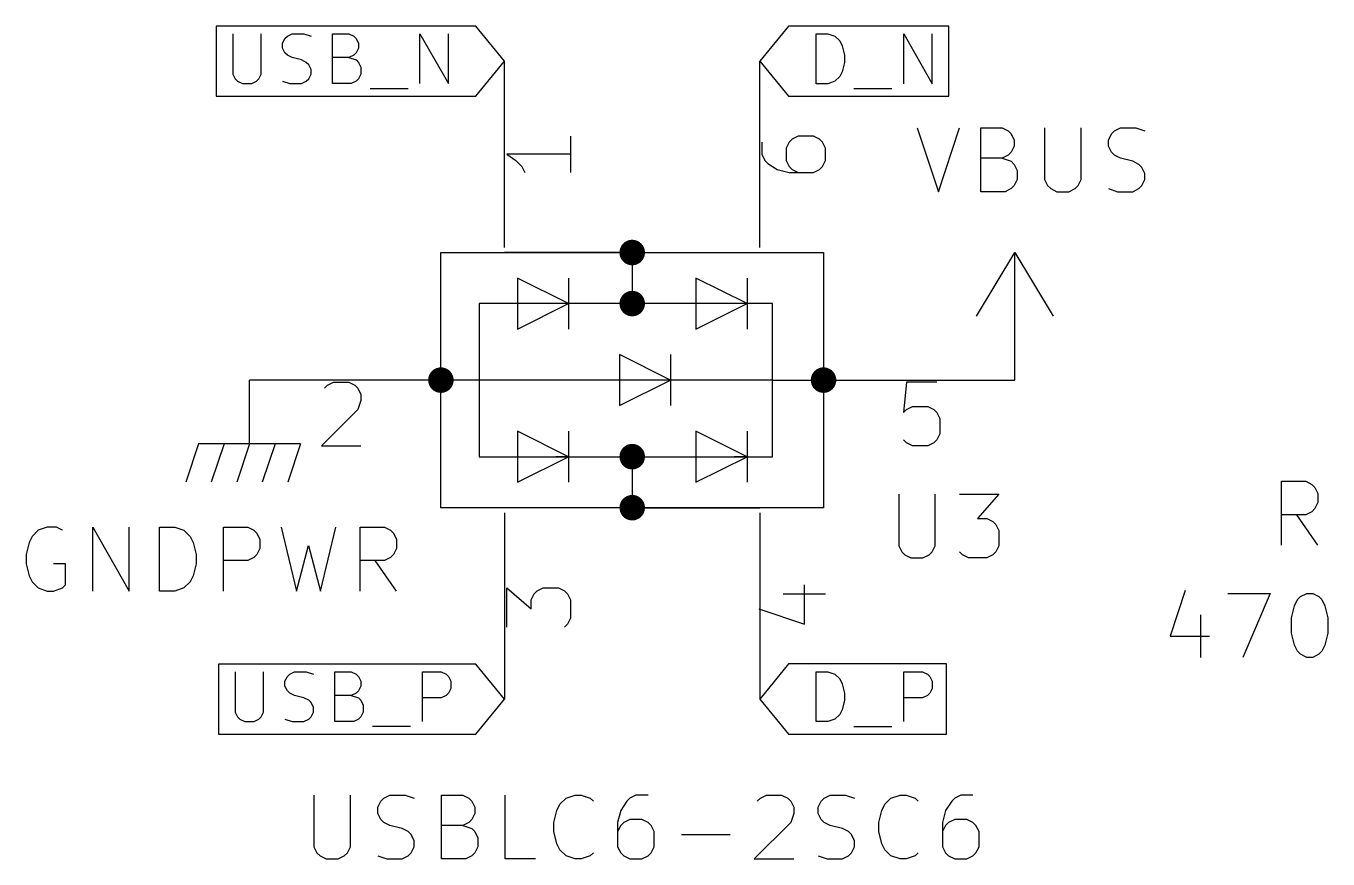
# Model space of a CAD drawing. Extents: x 0.4 to 16.1, y -11.3 to -0.4.
# Drawn here: x 1.425 to 2.445, y -1.995 to -1.342 of the extents above; entities that cross this region are included whole.
import ezdxf

# ---------------------------------------------------------------- set-up
doc = ezdxf.new("R2010")
doc.units = 0
doc.header["$MEASUREMENT"] = 0
for name, color, linetype in [('CYAN2', 4, 'CONTINUOUS'), ('LYELLOW', 51, 'CONTINUOUS'), ('RED2', 1, 'CONTINUOUS')]:
    doc.layers.add(name, color=color, linetype=linetype)

msp = doc.modelspace()

# ---------------------------------------------------------------- linework, layer by layer
at = {"layer": 'CYAN2', "linetype": 'CONTINUOUS'}
for p, q in [((2.12333, -1.4223), (2.14, -1.4723)), ((2.14, -1.4723), (2.15667, -1.4223)), ((2.17333, -1.4723), (2.17333, -1.4223)), ((2.17333, -1.4223), (2.19, -1.4223)), ((2.19, -1.4223), (2.19476, -1.42469)), ((2.19476, -1.42469), (2.19714, -1.42706)), ((2.19714, -1.42706), (2.19952, -1.43183)), ((2.22333, -1.4223), (2.22333, -1.46278)), ((2.2519, -1.46278), (2.2519, -1.4223)), ((2.27333, -1.43183), (2.27571, -1.42706)), ((2.27571, -1.42706), (2.27809, -1.42469)), ((2.27809, -1.42469), (2.28285, -1.4223)), ((2.28285, -1.4223), (2.29476, -1.4223)), ((2.29476, -1.4223), (2.3019, -1.42469)), ((2.19952, -1.43659), (2.19714, -1.44135)), ((2.19952, -1.43183), (2.19952, -1.43659)), ((2.27333, -1.43659), (2.27333, -1.43183)), ((2.27571, -1.44135), (2.27333, -1.43659)), ((2.19, -1.44611), (2.17333, -1.44611)), ((2.19476, -1.44373), (2.19, -1.44611)), ((2.19, -1.44611), (2.19714, -1.44849)), ((2.19714, -1.44135), (2.19476, -1.44373)), ((2.19714, -1.44849), (2.19952, -1.45087)), ((2.27809, -1.44373), (2.27571, -1.44135)), ((2.28285, -1.44611), (2.27809, -1.44373)), ((2.29238, -1.44849), (2.28285, -1.44611)), ((2.29714, -1.45087), (2.29238, -1.44849)), ((2.19952, -1.45087), (2.2019, -1.45563)), ((2.2019, -1.45563), (2.2019, -1.46278)), ((2.29952, -1.45326), (2.29714, -1.45087)), ((2.3019, -1.45802), (2.29952, -1.45326)), ((2.3019, -1.46278), (2.3019, -1.45802)), ((2.19952, -1.46754), (2.19714, -1.46992)), ((2.2019, -1.46278), (2.19952, -1.46754)), ((2.22333, -1.46278), (2.22571, -1.46754)), ((2.22571, -1.46754), (2.22809, -1.46992)), ((2.24714, -1.46992), (2.24952, -1.46754)), ((2.24952, -1.46754), (2.2519, -1.46278)), ((2.29714, -1.46992), (2.29952, -1.46754)), ((2.29952, -1.46754), (2.3019, -1.46278)), ((2.19238, -1.4723), (2.17333, -1.4723)), ((2.19714, -1.46992), (2.19238, -1.4723)), ((2.22809, -1.46992), (2.23285, -1.4723)), ((2.23285, -1.4723), (2.24238, -1.4723)), ((2.24238, -1.4723), (2.24714, -1.46992)), ((2.27333, -1.46992), (2.28047, -1.4723)), ((2.28047, -1.4723), (2.29238, -1.4723)), ((2.29238, -1.4723), (2.29714, -1.46992)), ((2.40903, -1.7493), (2.40903, -1.6993)), ((2.40903, -1.6993), (2.42807, -1.6993)), ((2.42807, -1.6993), (2.43283, -1.70169)), ((2.43283, -1.70169), (2.43522, -1.70406)), ((2.43522, -1.70406), (2.4376, -1.70883)), ((2.1089, -1.7093), (2.1089, -1.74978)), ((2.13747, -1.74978), (2.13747, -1.7093)), ((2.15652, -1.7093), (2.18747, -1.7093)), ((2.18747, -1.7093), (2.17081, -1.72835)), ((2.4376, -1.70883), (2.4376, -1.71597)), ((2.43283, -1.72311), (2.42807, -1.72549)), ((2.43522, -1.72073), (2.43283, -1.72311)), ((2.4376, -1.71597), (2.43522, -1.72073)), ((2.17081, -1.72835), (2.17795, -1.72835)), ((2.17795, -1.72835), (2.18271, -1.73073)), ((2.18271, -1.73073), (2.18509, -1.73311)), ((2.18509, -1.73311), (2.18747, -1.73787)), ((2.42807, -1.72549), (2.40903, -1.72549)), ((2.4376, -1.7493), (2.42093, -1.72549)), ((1.42952, -1.74244), (1.42714, -1.74721)), ((1.43428, -1.73769), (1.42952, -1.74244)), ((1.44143, -1.7353), (1.43428, -1.73769)), ((1.44857, -1.7353), (1.44143, -1.7353)), ((1.45333, -1.73769), (1.44857, -1.7353)), ((1.47714, -1.7853), (1.47714, -1.7353)), ((1.47714, -1.7353), (1.50571, -1.7853)), ((1.50571, -1.7853), (1.50571, -1.7353)), ((1.52952, -1.7853), (1.52952, -1.7353)), ((1.52952, -1.7353), (1.54143, -1.7353)), ((1.54143, -1.7353), (1.54857, -1.73769)), ((1.54857, -1.73769), (1.55333, -1.74244)), ((1.55333, -1.74244), (1.55571, -1.74721)), ((1.57952, -1.7853), (1.57952, -1.7353)), ((1.57952, -1.7353), (1.59857, -1.7353)), ((1.59857, -1.7353), (1.60333, -1.73769)), ((1.60333, -1.73769), (1.60571, -1.74006)), ((1.60571, -1.74006), (1.60809, -1.74483)), ((1.60809, -1.74483), (1.60809, -1.75197)), ((1.62476, -1.7353), (1.63667, -1.7853)), ((1.65571, -1.7853), (1.66762, -1.7353)), ((1.68667, -1.7853), (1.68667, -1.7353)), ((1.68667, -1.7353), (1.70571, -1.7353)), ((1.70571, -1.7353), (1.71047, -1.73769)), ((1.71047, -1.73769), (1.71285, -1.74006)), ((1.71285, -1.74006), (1.71524, -1.74483)), ((1.71524, -1.74483), (1.71524, -1.75197)), ((2.18747, -1.73787), (2.18747, -1.74978)), ((1.42714, -1.74721), (1.42476, -1.75673)), ((1.55571, -1.74721), (1.55809, -1.75673)), ((1.60809, -1.75197), (1.60571, -1.75673)), ((1.63667, -1.7853), (1.64619, -1.74959)), ((1.64619, -1.74959), (1.65571, -1.7853)), ((1.71524, -1.75197), (1.71285, -1.75673)), ((2.1089, -1.74978), (2.11128, -1.75454)), ((2.11128, -1.75454), (2.11367, -1.75692)), ((2.13271, -1.75692), (2.13509, -1.75454)), ((2.13509, -1.75454), (2.13747, -1.74978)), ((2.1589, -1.75692), (2.15652, -1.75454)), ((2.18509, -1.75454), (2.18271, -1.75692)), ((2.18747, -1.74978), (2.18509, -1.75454)), ((1.42476, -1.75673), (1.42476, -1.76387)), ((1.42476, -1.76387), (1.42714, -1.7734)), ((1.45571, -1.76387), (1.44619, -1.76387)), ((1.45571, -1.78054), (1.45571, -1.76387)), ((1.55809, -1.76387), (1.55571, -1.7734)), ((1.55809, -1.75673), (1.55809, -1.76387)), ((1.59857, -1.76149), (1.57952, -1.76149)), ((1.60333, -1.75911), (1.59857, -1.76149)), ((1.60571, -1.75673), (1.60333, -1.75911)), ((1.70571, -1.76149), (1.68667, -1.76149)), ((1.71524, -1.7853), (1.69857, -1.76149)), ((1.71047, -1.75911), (1.70571, -1.76149)), ((1.71285, -1.75673), (1.71047, -1.75911)), ((2.11367, -1.75692), (2.11843, -1.7593)), ((2.11843, -1.7593), (2.12795, -1.7593)), ((2.12795, -1.7593), (2.13271, -1.75692)), ((2.16367, -1.7593), (2.1589, -1.75692)), ((2.17795, -1.7593), (2.16367, -1.7593)), ((2.18271, -1.75692), (2.17795, -1.7593)), ((1.42714, -1.7734), (1.42952, -1.77816)), ((1.55571, -1.7734), (1.55333, -1.77816)), ((1.42952, -1.77816), (1.43428, -1.78292)), ((1.43428, -1.78292), (1.44143, -1.7853)), ((1.44143, -1.7853), (1.44619, -1.7853)), ((1.44619, -1.7853), (1.45333, -1.78292)), ((1.45333, -1.78292), (1.45571, -1.78054)), ((1.54143, -1.7853), (1.52952, -1.7853)), ((1.54857, -1.78292), (1.54143, -1.7853)), ((1.55333, -1.77816), (1.54857, -1.78292)), ((2.33355, -1.78492), (2.32165, -1.82063)), ((2.36689, -1.7873), (2.40022, -1.7873)), ((2.40022, -1.7873), (2.37879, -1.8373)), ((2.41926, -1.79683), (2.42165, -1.79206)), ((2.42165, -1.79206), (2.42403, -1.78969)), ((2.42403, -1.78969), (2.42879, -1.7873)), ((2.42879, -1.7873), (2.43355, -1.7873)), ((2.43355, -1.7873), (2.43831, -1.78969)), ((2.43831, -1.78969), (2.44069, -1.79206)), ((2.44069, -1.79206), (2.44307, -1.79683)), ((2.34546, -1.80397), (2.34546, -1.8373)), ((2.41689, -1.80635), (2.41926, -1.79683)), ((2.41689, -1.81826), (2.41689, -1.80635)), ((2.44307, -1.79683), (2.44546, -1.80635)), ((2.44546, -1.80635), (2.44546, -1.81826)), ((2.32165, -1.82063), (2.3526, -1.82063)), ((2.41926, -1.82778), (2.41689, -1.81826)), ((2.44546, -1.81826), (2.44307, -1.82778)), ((2.42165, -1.83254), (2.41926, -1.82778)), ((2.42403, -1.83492), (2.42165, -1.83254)), ((2.42879, -1.8373), (2.42403, -1.83492)), ((2.43831, -1.83492), (2.43355, -1.8373)), ((2.44069, -1.83254), (2.43831, -1.83492)), ((2.44307, -1.82778), (2.44069, -1.83254)), ((2.43355, -1.8373), (2.42879, -1.8373)), ((1.65047, -1.9453), (1.65047, -1.98578)), ((1.67905, -1.98578), (1.67905, -1.9453)), ((1.70285, -1.95006), (1.70524, -1.94769)), ((1.70524, -1.94769), (1.71, -1.9453)), ((1.71, -1.9453), (1.7219, -1.9453)), ((1.7219, -1.9453), (1.72905, -1.94769)), ((1.75047, -1.9953), (1.75047, -1.9453)), ((1.75047, -1.9453), (1.76714, -1.9453)), ((1.76714, -1.9453), (1.7719, -1.94769)), ((1.7719, -1.94769), (1.77428, -1.95006)), ((1.80047, -1.9953), (1.80047, -1.9453)), ((1.84333, -1.95244), (1.84809, -1.94769)), ((1.84809, -1.94769), (1.85524, -1.9453)), ((1.85524, -1.9453), (1.86, -1.9453)), ((1.86, -1.9453), (1.86714, -1.94769)), ((1.86714, -1.94769), (1.86952, -1.95006)), ((1.89809, -1.94769), (1.89571, -1.95006)), ((1.90285, -1.9453), (1.89809, -1.94769)), ((1.91238, -1.9453), (1.90285, -1.9453)), ((1.99809, -1.95006), (2.00047, -1.94769)), ((2.00047, -1.94769), (2.00524, -1.9453)), ((2.00524, -1.9453), (2.01714, -1.9453)), ((2.01714, -1.9453), (2.0219, -1.94769)), ((2.0219, -1.94769), (2.02428, -1.95006)), ((2.04809, -1.95006), (2.05047, -1.94769)), ((2.05047, -1.94769), (2.05524, -1.9453)), ((2.05524, -1.9453), (2.06714, -1.9453)), ((2.06714, -1.9453), (2.07428, -1.94769)), ((2.09809, -1.95244), (2.10285, -1.94769)), ((2.10285, -1.94769), (2.11, -1.9453)), ((2.11, -1.9453), (2.11476, -1.9453)), ((2.11476, -1.9453), (2.1219, -1.94769)), ((2.1219, -1.94769), (2.12428, -1.95006)), ((2.15285, -1.94769), (2.15047, -1.95006)), ((2.15762, -1.9453), (2.15285, -1.94769)), ((2.16714, -1.9453), (2.15762, -1.9453)), ((1.70047, -1.95483), (1.70285, -1.95006)), ((1.70047, -1.95959), (1.70047, -1.95483)), ((1.70285, -1.96435), (1.70047, -1.95959)), ((1.77428, -1.95006), (1.77667, -1.95483)), ((1.77667, -1.95959), (1.77428, -1.96435)), ((1.77667, -1.95483), (1.77667, -1.95959)), ((1.83857, -1.96673), (1.84095, -1.95721)), ((1.84095, -1.95721), (1.84333, -1.95244)), ((1.89095, -1.95721), (1.88857, -1.96673)), ((1.89571, -1.95006), (1.89095, -1.95721)), ((2.02428, -1.95006), (2.02667, -1.95483)), ((2.02667, -1.95959), (2.02428, -1.96673)), ((2.02667, -1.95483), (2.02667, -1.95959)), ((2.04571, -1.95483), (2.04809, -1.95006)), ((2.04571, -1.95959), (2.04571, -1.95483)), ((2.04809, -1.96435), (2.04571, -1.95959)), ((2.09333, -1.96673), (2.09571, -1.95721)), ((2.09571, -1.95721), (2.09809, -1.95244)), ((2.14571, -1.95721), (2.14333, -1.96673)), ((2.15047, -1.95006), (2.14571, -1.95721)), ((1.70524, -1.96673), (1.70285, -1.96435)), ((1.71, -1.96911), (1.70524, -1.96673)), ((1.71952, -1.97149), (1.71, -1.96911)), ((1.76714, -1.96911), (1.75047, -1.96911)), ((1.7719, -1.96673), (1.76714, -1.96911)), ((1.76714, -1.96911), (1.77428, -1.97149)), ((1.77428, -1.96435), (1.7719, -1.96673)), ((1.83857, -1.97387), (1.83857, -1.96673)), ((1.88857, -1.96673), (1.88857, -1.98578)), ((1.89095, -1.96911), (1.88857, -1.97387)), ((1.89333, -1.96673), (1.89095, -1.96911)), ((1.89809, -1.96435), (1.89333, -1.96673)), ((1.90762, -1.96435), (1.89809, -1.96435)), ((1.91238, -1.96673), (1.90762, -1.96435)), ((1.91476, -1.96911), (1.91238, -1.96673)), ((1.91714, -1.97387), (1.91476, -1.96911)), ((2.02428, -1.96673), (1.99571, -1.9953)), ((2.05047, -1.96673), (2.04809, -1.96435)), ((2.05524, -1.96911), (2.05047, -1.96673)), ((2.06476, -1.97149), (2.05524, -1.96911)), ((2.09333, -1.97387), (2.09333, -1.96673)), ((2.14333, -1.96673), (2.14333, -1.98578)), ((2.14571, -1.96911), (2.14333, -1.97387)), ((2.14809, -1.96673), (2.14571, -1.96911)), ((2.15285, -1.96435), (2.14809, -1.96673)), ((2.16238, -1.96435), (2.15285, -1.96435)), ((2.16714, -1.96673), (2.16238, -1.96435)), ((2.16952, -1.96911), (2.16714, -1.96673)), ((2.1719, -1.97387), (2.16952, -1.96911)), ((1.72428, -1.97387), (1.71952, -1.97149)), ((1.72667, -1.97626), (1.72428, -1.97387)), ((1.72905, -1.98102), (1.72667, -1.97626)), ((1.77428, -1.97149), (1.77667, -1.97387)), ((1.77667, -1.97387), (1.77905, -1.97863)), ((1.77905, -1.97863), (1.77905, -1.98578)), ((1.84095, -1.9834), (1.83857, -1.97387)), ((1.91714, -1.98578), (1.91714, -1.97387)), ((1.93857, -1.97626), (1.97667, -1.97626)), ((2.06952, -1.97387), (2.06476, -1.97149)), ((2.0719, -1.97626), (2.06952, -1.97387)), ((2.07428, -1.98102), (2.0719, -1.97626)), ((2.09571, -1.9834), (2.09333, -1.97387)), ((2.1719, -1.98578), (2.1719, -1.97387)), ((1.65047, -1.98578), (1.65285, -1.99054)), ((1.67667, -1.99054), (1.67905, -1.98578)), ((1.72667, -1.99054), (1.72905, -1.98578)), ((1.72905, -1.98578), (1.72905, -1.98102)), ((1.77905, -1.98578), (1.77667, -1.99054)), ((1.84333, -1.98816), (1.84095, -1.9834)), ((1.84809, -1.99292), (1.84333, -1.98816)), ((1.88857, -1.98578), (1.89095, -1.99054)), ((1.91476, -1.99054), (1.91714, -1.98578)), ((2.0719, -1.99054), (2.07428, -1.98578)), ((2.07428, -1.98578), (2.07428, -1.98102)), ((2.09809, -1.98816), (2.09571, -1.9834)), ((2.10285, -1.99292), (2.09809, -1.98816)), ((2.14333, -1.98578), (2.14571, -1.99054)), ((2.16952, -1.99054), (2.1719, -1.98578)), ((1.65285, -1.99054), (1.65524, -1.99292)), ((1.65524, -1.99292), (1.66, -1.9953)), ((1.66, -1.9953), (1.66952, -1.9953)), ((1.66952, -1.9953), (1.67428, -1.99292)), ((1.67428, -1.99292), (1.67667, -1.99054)), ((1.70047, -1.99292), (1.70762, -1.9953)), ((1.70762, -1.9953), (1.71952, -1.9953)), ((1.71952, -1.9953), (1.72428, -1.99292)), ((1.72428, -1.99292), (1.72667, -1.99054)), ((1.76952, -1.9953), (1.75047, -1.9953)), ((1.77428, -1.99292), (1.76952, -1.9953)), ((1.77667, -1.99054), (1.77428, -1.99292)), ((1.82428, -1.9953), (1.80047, -1.9953)), ((1.85524, -1.9953), (1.84809, -1.99292)), ((1.86, -1.9953), (1.85524, -1.9953)), ((1.86714, -1.99292), (1.86, -1.9953)), ((1.86952, -1.99054), (1.86714, -1.99292)), ((1.89095, -1.99054), (1.89333, -1.99292)), ((1.89333, -1.99292), (1.89809, -1.9953)), ((1.89809, -1.9953), (1.90762, -1.9953)), ((1.90762, -1.9953), (1.91238, -1.99292)), ((1.91238, -1.99292), (1.91476, -1.99054)), ((1.99571, -1.9953), (2.02667, -1.9953)), ((2.04571, -1.99292), (2.05285, -1.9953)), ((2.05285, -1.9953), (2.06476, -1.9953)), ((2.06476, -1.9953), (2.06952, -1.99292)), ((2.06952, -1.99292), (2.0719, -1.99054)), ((2.11, -1.9953), (2.10285, -1.99292)), ((2.11476, -1.9953), (2.11, -1.9953)), ((2.1219, -1.99292), (2.11476, -1.9953)), ((2.12428, -1.99054), (2.1219, -1.99292)), ((2.14571, -1.99054), (2.14809, -1.99292)), ((2.14809, -1.99292), (2.15285, -1.9953)), ((2.15285, -1.9953), (2.16238, -1.9953)), ((2.16238, -1.9953), (2.16714, -1.99292)), ((2.16714, -1.99292), (2.16952, -1.99054))]:
    msp.add_line(p, q, dxfattribs=at)
at = {"layer": 'LYELLOW', "linetype": 'CONTINUOUS'}
for p, q in [((1.75, -1.72), (1.75, -1.52)), ((1.75, -1.52), (2.05, -1.52)), ((2.05, -1.52), (2.05, -1.72)), ((2.05, -1.72), (1.75, -1.72))]:
    msp.add_line(p, q, dxfattribs=at)
at = {"layer": 'RED2', "linetype": 'CONTINUOUS'}
for p, q in [((1.77738, -1.3425), (1.57381, -1.3425)), ((1.57381, -1.3425), (1.57381, -1.37)), ((1.8, -1.37), (1.77738, -1.3425)), ((2.02263, -1.34248), (2, -1.37)), ((2.14826, -1.34248), (2.02263, -1.34248)), ((2.14826, -1.37), (2.14826, -1.34248)), ((1.58691, -1.34864), (1.58691, -1.38021)), ((1.6092, -1.38021), (1.6092, -1.34864)), ((1.62591, -1.35607), (1.62777, -1.35235)), ((1.62591, -1.35978), (1.62591, -1.35607)), ((1.62777, -1.35235), (1.62962, -1.3505)), ((1.62962, -1.3505), (1.63334, -1.34864)), ((1.63334, -1.34864), (1.64262, -1.34864)), ((1.64262, -1.34864), (1.6482, -1.3505)), ((1.66491, -1.38764), (1.66491, -1.34864)), ((1.66491, -1.34864), (1.67791, -1.34864)), ((1.67791, -1.34864), (1.68162, -1.3505)), ((1.68162, -1.3505), (1.68348, -1.35235)), ((1.68348, -1.35235), (1.68534, -1.35607)), ((1.68534, -1.35607), (1.68534, -1.35978)), ((1.73362, -1.38764), (1.73362, -1.34864)), ((1.73362, -1.34864), (1.75591, -1.38764)), ((1.75591, -1.38764), (1.75591, -1.34864)), ((2.04411, -1.38765), (2.04411, -1.34863)), ((2.04411, -1.34863), (2.0534, -1.34863)), ((2.0534, -1.34863), (2.05897, -1.35049)), ((2.05897, -1.35049), (2.06269, -1.3542)), ((2.06269, -1.3542), (2.06454, -1.35792)), ((2.11285, -1.38765), (2.11285, -1.34863)), ((2.11285, -1.34863), (2.13515, -1.38765)), ((2.13515, -1.38765), (2.13515, -1.34863)), ((1.62777, -1.3635), (1.62591, -1.35978)), ((1.62962, -1.36535), (1.62777, -1.3635)), ((1.63334, -1.36721), (1.62962, -1.36535)), ((1.64077, -1.36907), (1.63334, -1.36721)), ((1.67791, -1.36721), (1.66491, -1.36721)), ((1.68162, -1.36535), (1.67791, -1.36721)), ((1.67791, -1.36721), (1.68348, -1.36907)), ((1.68348, -1.3635), (1.68162, -1.36535)), ((1.68534, -1.35978), (1.68348, -1.3635)), ((2.06454, -1.35792), (2.0664, -1.36535)), ((2.0664, -1.36535), (2.0664, -1.37093)), ((1.57381, -1.37), (1.57381, -1.3975)), ((1.64448, -1.37093), (1.64077, -1.36907)), ((1.64634, -1.37278), (1.64448, -1.37093)), ((1.6482, -1.3765), (1.64634, -1.37278)), ((1.6482, -1.38021), (1.6482, -1.3765)), ((1.68348, -1.36907), (1.68534, -1.37093)), ((1.68534, -1.37093), (1.6872, -1.37464)), ((1.6872, -1.37464), (1.6872, -1.38021)), ((1.77738, -1.3975), (1.8, -1.37)), ((1.8, -1.516), (1.8, -1.37)), ((2, -1.516), (2, -1.37)), ((2, -1.37), (2.02263, -1.39752)), ((2.0664, -1.37093), (2.06454, -1.37836)), ((2.14826, -1.39752), (2.14826, -1.37)), ((1.58691, -1.38021), (1.58877, -1.38393)), ((1.58877, -1.38393), (1.59062, -1.38578)), ((1.59062, -1.38578), (1.59434, -1.38764)), ((1.59434, -1.38764), (1.60177, -1.38764)), ((1.60177, -1.38764), (1.60548, -1.38578)), ((1.60548, -1.38578), (1.60734, -1.38393)), ((1.60734, -1.38393), (1.6092, -1.38021)), ((1.62591, -1.38578), (1.63148, -1.38764)), ((1.63148, -1.38764), (1.64077, -1.38764)), ((1.64077, -1.38764), (1.64448, -1.38578)), ((1.64448, -1.38578), (1.64634, -1.38393)), ((1.64634, -1.38393), (1.6482, -1.38021)), ((1.67977, -1.38764), (1.66491, -1.38764)), ((1.68348, -1.38578), (1.67977, -1.38764)), ((1.68534, -1.38393), (1.68348, -1.38578)), ((1.6872, -1.38021), (1.68534, -1.38393)), ((2.0534, -1.38765), (2.04411, -1.38765)), ((2.05897, -1.38579), (2.0534, -1.38765)), ((2.06269, -1.38207), (2.05897, -1.38579)), ((2.06454, -1.37836), (2.06269, -1.38207)), ((1.57381, -1.3975), (1.77738, -1.3975)), ((1.69462, -1.39135), (1.72434, -1.39135)), ((2.02263, -1.39752), (2.14826, -1.39752)), ((2.07383, -1.39136), (2.10356, -1.39136)), ((1.85162, -1.42871), (1.85162, -1.45728)), ((2.03019, -1.42871), (2.02543, -1.43109)), ((2.0421, -1.42871), (2.03019, -1.42871)), ((2.04686, -1.43109), (2.0421, -1.42871)), ((2.00162, -1.43347), (2.00162, -1.443)), ((2.02305, -1.43347), (2.02067, -1.43824)), ((2.02067, -1.43824), (2.02067, -1.44776)), ((2.02543, -1.43109), (2.02305, -1.43347)), ((2.04924, -1.43347), (2.04686, -1.43109)), ((2.05162, -1.43824), (2.04924, -1.43347)), ((2.05162, -1.44776), (2.05162, -1.43824)), ((1.85162, -1.443), (1.80162, -1.443)), ((1.80162, -1.443), (1.80876, -1.44776)), ((1.80876, -1.44776), (1.81353, -1.45252)), ((2.00162, -1.443), (2.004, -1.44776)), ((2.004, -1.44776), (2.00638, -1.45014)), ((2.02067, -1.44776), (2.02305, -1.45252)), ((2.04924, -1.45252), (2.05162, -1.44776)), ((1.81353, -1.45252), (1.81591, -1.45728)), ((2.00638, -1.45014), (2.01353, -1.4549)), ((2.01353, -1.4549), (2.02305, -1.45728)), ((2.02305, -1.45252), (2.02543, -1.4549)), ((2.02305, -1.45728), (2.0421, -1.45728)), ((2.02543, -1.4549), (2.03019, -1.45728)), ((2.0421, -1.45728), (2.04686, -1.4549)), ((2.04686, -1.4549), (2.04924, -1.45252)), ((1.75, -1.72), (1.75, -1.52)), ((1.75, -1.52), (2.05, -1.52)), ((1.75, -1.72), (1.75, -1.52)), ((1.75, -1.52), (2.05, -1.52)), ((1.9, -1.52), (1.8, -1.52)), ((1.89, -1.52), (2, -1.52)), ((1.9, -1.52), (1.9, -1.56)), ((2.05, -1.52), (2.05, -1.72)), ((2.05, -1.52), (2.05, -1.72)), ((2.17, -1.57), (2.2, -1.52)), ((2.2, -1.62), (2.2, -1.52)), ((2.2, -1.52), (2.23, -1.57)), ((1.85, -1.56), (1.81, -1.54)), ((1.81, -1.54), (1.81, -1.57)), ((1.85, -1.54), (1.85, -1.58)), ((1.99, -1.56), (1.95, -1.54)), ((1.95, -1.54), (1.95, -1.57)), ((1.99, -1.54), (1.99, -1.58)), ((2.01, -1.56), (1.78, -1.56)), ((1.78, -1.56), (1.78, -1.68)), ((1.81, -1.58), (1.85, -1.56)), ((1.85, -1.56), (1.84, -1.56)), ((1.95, -1.58), (1.99, -1.56)), ((1.99, -1.56), (1.98, -1.56)), ((2.01, -1.68), (2.01, -1.56)), ((1.81, -1.57), (1.81, -1.58)), ((1.95, -1.57), (1.95, -1.58)), ((1.93, -1.62), (1.89, -1.6)), ((1.89, -1.6), (1.89, -1.63)), ((1.93, -1.6), (1.93, -1.64)), ((1.746, -1.62), (1.6, -1.62)), ((1.6, -1.67), (1.6, -1.62)), ((1.66109, -1.624), (1.66585, -1.62162)), ((1.66585, -1.62162), (1.67776, -1.62162)), ((1.67776, -1.62162), (1.68252, -1.624)), ((1.78, -1.62), (1.75, -1.62)), ((2.01, -1.62), (1.78, -1.62)), ((1.89, -1.64), (1.93, -1.62)), ((1.93, -1.62), (1.92, -1.62)), ((2.01, -1.62), (2.04, -1.62)), ((2.04, -1.62), (2.05, -1.62)), ((2.054, -1.62), (2.2, -1.62)), ((2.11509, -1.62162), (2.11271, -1.64543)), ((2.1389, -1.62162), (2.11509, -1.62162)), ((1.65871, -1.62638), (1.66109, -1.624)), ((1.68252, -1.624), (1.6849, -1.62638)), ((1.6849, -1.62638), (1.68728, -1.63115)), ((1.68728, -1.63115), (1.68728, -1.63591)), ((1.89, -1.63), (1.89, -1.64)), ((1.6849, -1.64305), (1.65633, -1.67162)), ((1.68728, -1.63591), (1.6849, -1.64305)), ((2.11271, -1.64543), (2.11509, -1.64305)), ((2.11509, -1.64305), (2.11985, -1.64067)), ((2.11985, -1.64067), (2.13176, -1.64067)), ((2.13176, -1.64067), (2.13652, -1.64305)), ((2.13652, -1.64305), (2.1389, -1.64543)), ((2.1389, -1.64543), (2.14128, -1.65019)), ((2.14128, -1.65019), (2.14128, -1.6621)), ((1.85, -1.68), (1.81, -1.66)), ((1.81, -1.66), (1.81, -1.69)), ((1.85, -1.66), (1.85, -1.7)), ((1.99, -1.68), (1.95, -1.66)), ((1.95, -1.66), (1.95, -1.69)), ((1.99, -1.66), (1.99, -1.7)), ((2.14128, -1.6621), (2.1389, -1.66686)), ((1.56, -1.67), (1.55, -1.7)), ((1.64, -1.67), (1.56, -1.67)), ((1.58, -1.67), (1.57, -1.7)), ((1.6, -1.67), (1.59, -1.7)), ((1.62, -1.67), (1.61, -1.7)), ((1.64, -1.67), (1.63, -1.7)), ((1.65633, -1.67162), (1.68728, -1.67162)), ((2.11509, -1.66924), (2.11271, -1.66686)), ((2.11985, -1.67162), (2.11509, -1.66924)), ((2.13176, -1.67162), (2.11985, -1.67162)), ((2.13652, -1.66924), (2.13176, -1.67162)), ((2.1389, -1.66686), (2.13652, -1.66924)), ((1.78, -1.68), (2.01, -1.68)), ((1.81, -1.7), (1.85, -1.68)), ((1.85, -1.68), (1.84, -1.68)), ((1.9, -1.68), (1.9, -1.72)), ((1.95, -1.7), (1.99, -1.68)), ((1.99, -1.68), (1.98, -1.68)), ((1.81, -1.69), (1.81, -1.7)), ((1.95, -1.69), (1.95, -1.7)), ((2.05, -1.72), (1.75, -1.72)), ((2.05, -1.72), (1.75, -1.72)), ((1.9, -1.72), (1.8, -1.72)), ((1.8, -1.724), (1.8, -1.87)), ((1.9, -1.72), (2, -1.72)), ((2, -1.724), (2, -1.87)), ((1.80162, -1.81367), (1.80162, -1.78271)), ((1.80162, -1.78271), (1.82067, -1.79938)), ((1.82305, -1.78747), (1.82543, -1.78509)), ((1.82543, -1.78509), (1.83019, -1.78271)), ((1.83019, -1.78271), (1.8421, -1.78271)), ((1.8421, -1.78271), (1.84686, -1.78509)), ((1.84686, -1.78509), (1.84924, -1.78747)), ((2.03495, -1.81128), (2.03495, -1.78033)), ((1.82067, -1.79224), (1.82305, -1.78747)), ((1.82067, -1.79938), (1.82067, -1.79224)), ((1.84924, -1.78747), (1.85162, -1.79224)), ((1.85162, -1.79224), (1.85162, -1.80652)), ((2.01829, -1.78747), (2.05162, -1.78747)), ((1.85162, -1.80652), (1.84924, -1.81128)), ((1.99924, -1.79938), (2.03495, -1.81128)), ((1.84924, -1.81128), (1.84686, -1.81367)), ((1.77738, -1.8425), (1.57567, -1.8425)), ((1.57567, -1.8425), (1.57567, -1.87)), ((1.8, -1.87), (1.77738, -1.8425)), ((2.02263, -1.84248), (2, -1.87)), ((2.1464, -1.84248), (2.02263, -1.84248)), ((2.1464, -1.87), (2.1464, -1.84248)), ((1.58877, -1.84864), (1.58877, -1.88021)), ((1.61105, -1.88021), (1.61105, -1.84864)), ((1.62777, -1.85607), (1.62962, -1.85235)), ((1.62777, -1.85978), (1.62777, -1.85607)), ((1.62962, -1.85235), (1.63148, -1.8505)), ((1.63148, -1.8505), (1.6352, -1.84864)), ((1.6352, -1.84864), (1.64448, -1.84864)), ((1.64448, -1.84864), (1.65005, -1.8505)), ((1.66677, -1.88764), (1.66677, -1.84864)), ((1.66677, -1.84864), (1.67977, -1.84864)), ((1.67977, -1.84864), (1.68348, -1.8505)), ((1.68348, -1.8505), (1.68534, -1.85235)), ((1.68534, -1.85235), (1.6872, -1.85607)), ((1.6872, -1.85607), (1.6872, -1.85978)), ((1.73548, -1.88764), (1.73548, -1.84864)), ((1.73548, -1.84864), (1.75034, -1.84864)), ((1.75034, -1.84864), (1.75405, -1.8505)), ((1.75405, -1.8505), (1.75591, -1.85235)), ((1.75591, -1.85235), (1.75777, -1.85607)), ((1.75777, -1.85607), (1.75777, -1.86164)), ((2.04411, -1.88765), (2.04411, -1.84863)), ((2.04411, -1.84863), (2.0534, -1.84863)), ((2.0534, -1.84863), (2.05897, -1.85049)), ((2.05897, -1.85049), (2.06269, -1.8542)), ((2.06269, -1.8542), (2.06454, -1.85792)), ((2.11285, -1.88765), (2.11285, -1.84863)), ((2.11285, -1.84863), (2.12771, -1.84863)), ((2.12771, -1.84863), (2.13143, -1.85049)), ((2.13143, -1.85049), (2.13329, -1.85235)), ((2.13329, -1.85235), (2.13515, -1.85606)), ((2.13515, -1.85606), (2.13515, -1.86164)), ((1.62962, -1.8635), (1.62777, -1.85978)), ((1.63148, -1.86535), (1.62962, -1.8635)), ((1.6352, -1.86721), (1.63148, -1.86535)), ((1.64262, -1.86907), (1.6352, -1.86721)), ((1.67977, -1.86721), (1.66677, -1.86721)), ((1.68348, -1.86535), (1.67977, -1.86721)), ((1.67977, -1.86721), (1.68534, -1.86907)), ((1.68534, -1.8635), (1.68348, -1.86535)), ((1.6872, -1.85978), (1.68534, -1.8635)), ((1.75405, -1.86721), (1.75034, -1.86907)), ((1.75591, -1.86535), (1.75405, -1.86721)), ((1.75777, -1.86164), (1.75591, -1.86535)), ((2.06454, -1.85792), (2.0664, -1.86535)), ((2.0664, -1.86535), (2.0664, -1.87093)), ((2.13143, -1.86721), (2.12771, -1.86907)), ((2.13329, -1.86535), (2.13143, -1.86721)), ((2.13515, -1.86164), (2.13329, -1.86535)), ((1.57567, -1.87), (1.57567, -1.8975)), ((1.64634, -1.87093), (1.64262, -1.86907)), ((1.6482, -1.87278), (1.64634, -1.87093)), ((1.65005, -1.8765), (1.6482, -1.87278)), ((1.65005, -1.88021), (1.65005, -1.8765)), ((1.68534, -1.86907), (1.6872, -1.87093)), ((1.6872, -1.87093), (1.68905, -1.87464)), ((1.68905, -1.87464), (1.68905, -1.88021)), ((1.75034, -1.86907), (1.73548, -1.86907)), ((1.77738, -1.8975), (1.8, -1.87)), ((2, -1.87), (2.02263, -1.89752)), ((2.0664, -1.87093), (2.06454, -1.87836)), ((2.12771, -1.86907), (2.11285, -1.86907)), ((2.1464, -1.89752), (2.1464, -1.87)), ((1.58877, -1.88021), (1.59062, -1.88393)), ((1.59062, -1.88393), (1.59248, -1.88578)), ((1.59248, -1.88578), (1.5962, -1.88764)), ((1.5962, -1.88764), (1.60362, -1.88764)), ((1.60362, -1.88764), (1.60734, -1.88578)), ((1.60734, -1.88578), (1.6092, -1.88393)), ((1.6092, -1.88393), (1.61105, -1.88021)), ((1.62777, -1.88578), (1.63334, -1.88764)), ((1.63334, -1.88764), (1.64262, -1.88764)), ((1.64262, -1.88764), (1.64634, -1.88578)), ((1.64634, -1.88578), (1.6482, -1.88393)), ((1.6482, -1.88393), (1.65005, -1.88021)), ((1.68162, -1.88764), (1.66677, -1.88764)), ((1.68534, -1.88578), (1.68162, -1.88764)), ((1.6872, -1.88393), (1.68534, -1.88578)), ((1.68905, -1.88021), (1.6872, -1.88393)), ((2.0534, -1.88765), (2.04411, -1.88765)), ((2.05897, -1.88579), (2.0534, -1.88765)), ((2.06269, -1.88207), (2.05897, -1.88579)), ((2.06454, -1.87836), (2.06269, -1.88207)), ((1.57567, -1.8975), (1.77738, -1.8975)), ((1.69648, -1.89135), (1.7262, -1.89135)), ((2.02263, -1.89752), (2.1464, -1.89752)), ((2.07383, -1.89136), (2.10356, -1.89136))]:
    msp.add_line(p, q, dxfattribs=at)
at = {"layer": 'RED2', "const_width": 0.01}
for points in [[(1.895, -1.52, 1), (1.905, -1.52, 1)], [(1.895, -1.56, 1), (1.905, -1.56, 1)], [(1.745, -1.62, 1), (1.755, -1.62, 1)], [(2.045, -1.62, 1), (2.055, -1.62, 1)], [(1.895, -1.68, 1), (1.905, -1.68, 1)], [(1.895, -1.72, 1), (1.905, -1.72, 1)]]:
    msp.add_lwpolyline(points, format="xyb", close=True, dxfattribs=at)

doc.saveas('drawing.dxf')
